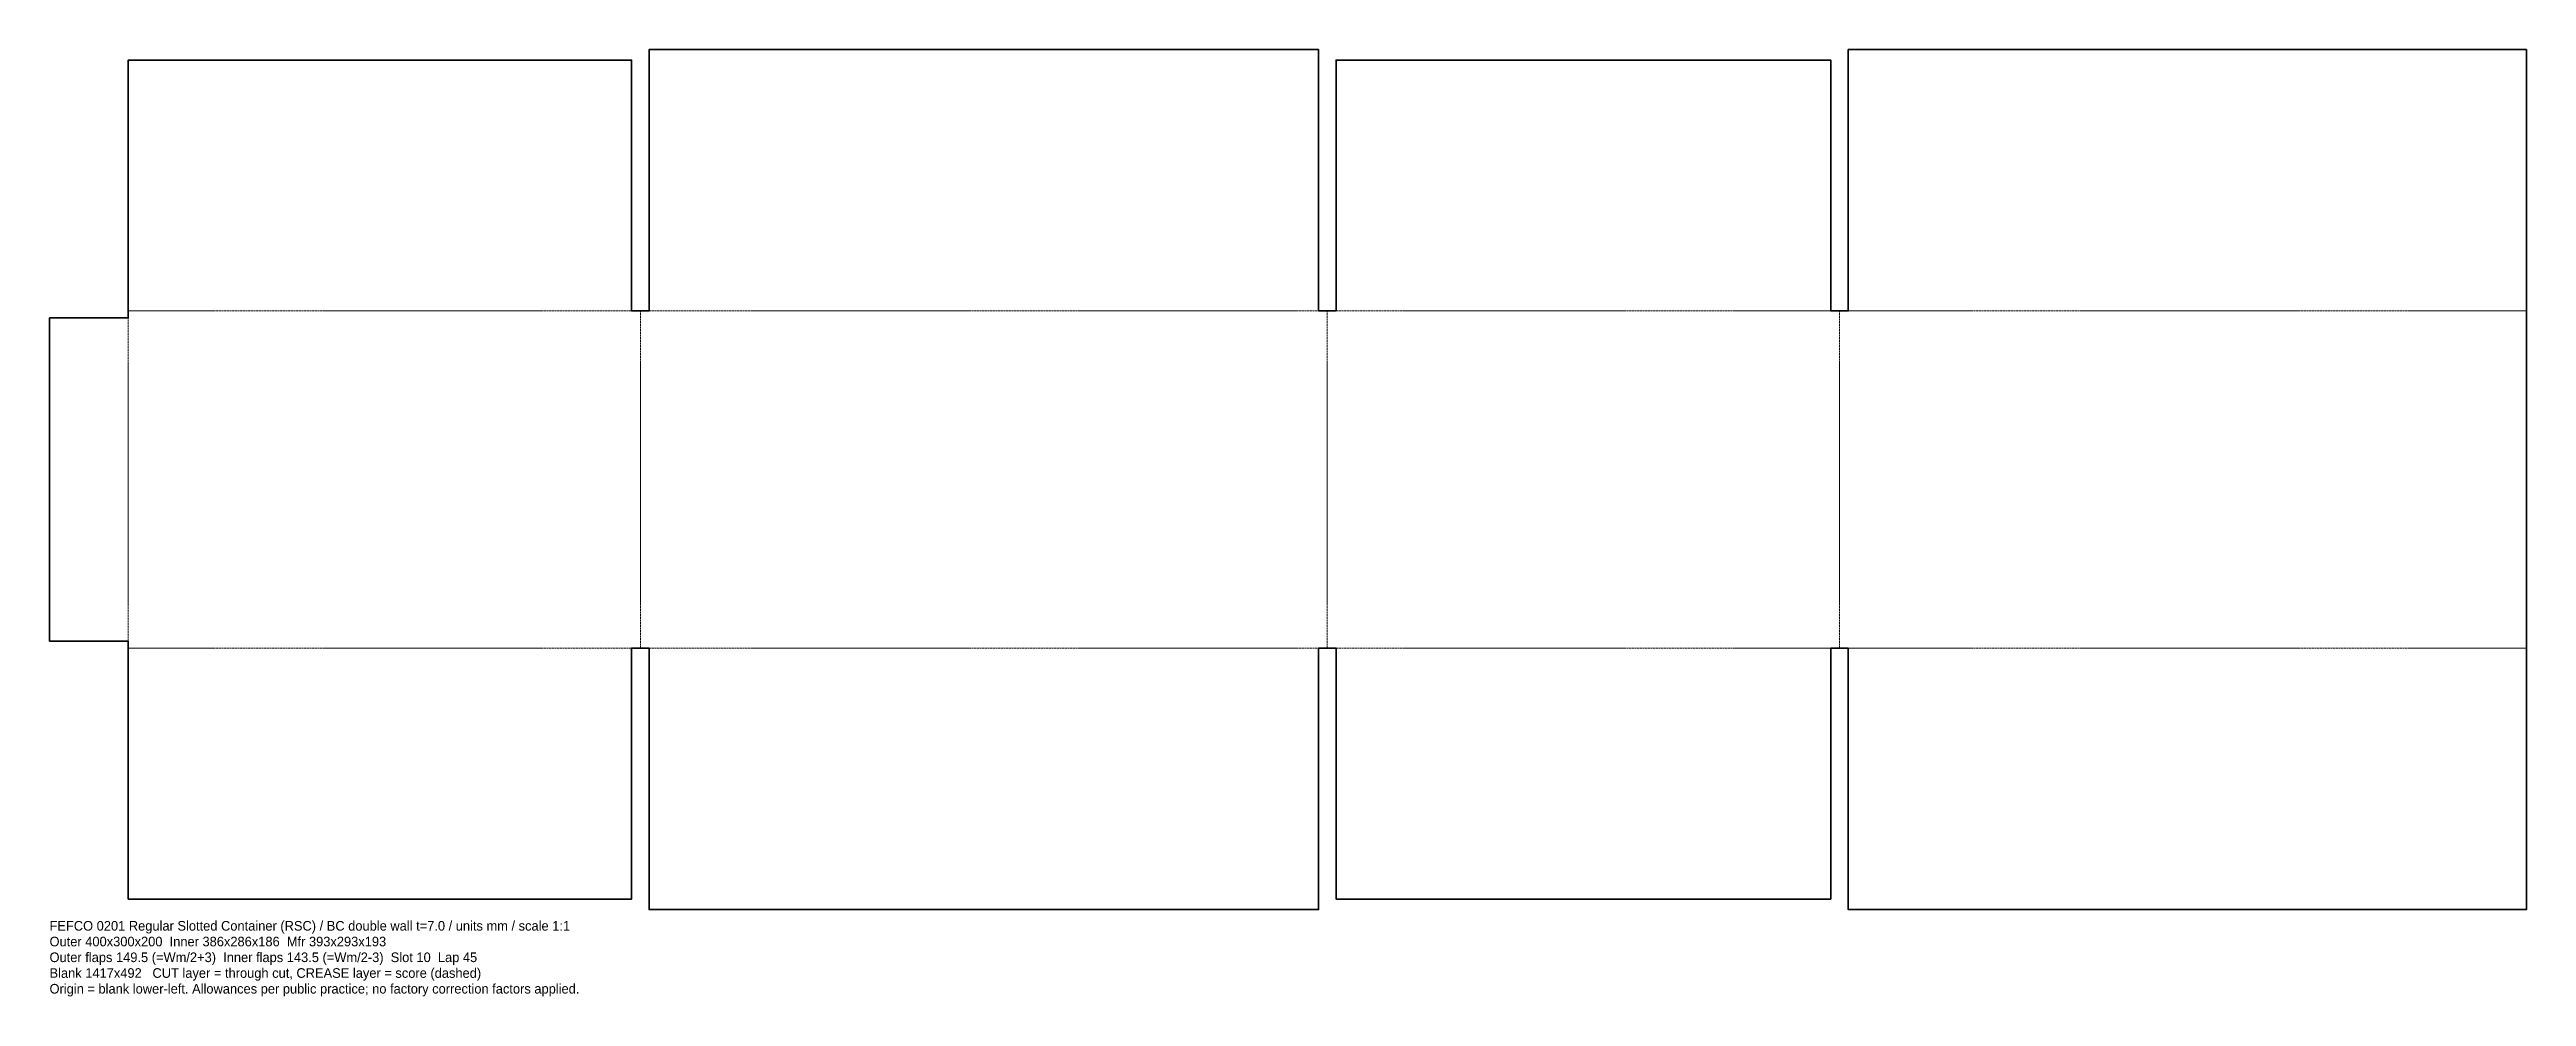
# Model space of a CAD drawing. Header units: millimetres. Extents: x 0 to 1417, y -199 to 342.
import ezdxf

# ---------------------------------------------------------------- set-up
doc = ezdxf.new("R2010")
doc.units = ezdxf.units.MM
doc.linetypes.add('DASHED', pattern=[1.524, 1.27, -0.254])
doc.layers.add('CREASE', color=5, linetype='DASHED', lineweight=18)
doc.layers.add('CUT', color=1, linetype='Continuous', lineweight=35)
doc.layers.add('NOTES', color=7, linetype='Continuous')

msp = doc.modelspace()

# ---------------------------------------------------------------- linework, layer by layer
at = {"layer": 'CREASE'}
for p, q in [((45, 193), (333, 193)), ((45, 4), (45, 189)), ((338, 0), (338, 193)), ((343, 193), (726, 193)), ((731, 0), (731, 193)), ((736, 193), (1019, 193)), ((1024, 0), (1024, 193)), ((1029, 193), (1417, 193)), ((45, 0), (333, 0)), ((343, 0), (726, 0)), ((736, 0), (1019, 0)), ((1029, 0), (1417, 0))]:
    msp.add_line(p, q, dxfattribs=at)
at = {"layer": 'CUT'}
msp.add_lwpolyline([(0, 4), (0, 189), (45, 189), (45, 336.5), (333, 336.5), (333, 193), (343, 193), (343, 342.5), (726, 342.5), (726, 193), (736, 193), (736, 336.5), (1019, 336.5), (1019, 193), (1029, 193), (1029, 342.5), (1417, 342.5), (1417, -149.5), (1029, -149.5), (1029, 0), (1019, 0), (1019, -143.5), (736, -143.5), (736, 0), (726, 0), (726, -149.5), (343, -149.5), (343, 0), (333, 0), (333, -143.5), (45, -143.5), (45, 4)], close=True, dxfattribs=at)

# ---------------------------------------------------------------- texts
at = {"layer": 'NOTES'}
for s, p in [('FEFCO 0201 Regular Slotted Container (RSC) / BC double wall t=7.0 / units mm / scale 1:1', (0, -161.5)), ('Outer 400x300x200  Inner 386x286x186  Mfr 393x293x193', (0, -170.5)), ('Outer flaps 149.5 (=Wm/2+3)  Inner flaps 143.5 (=Wm/2-3)  Slot 10  Lap 45', (0, -179.5)), ('Blank 1417x492   CUT layer = through cut, CREASE layer = score (dashed)', (0, -188.5)), ('Origin = blank lower-left. Allowances per public practice; no factory correction factors applied.', (0, -197.5))]:
    msp.add_text(s, height=5.5, dxfattribs=at).set_placement(p)

doc.saveas('drawing.dxf')
